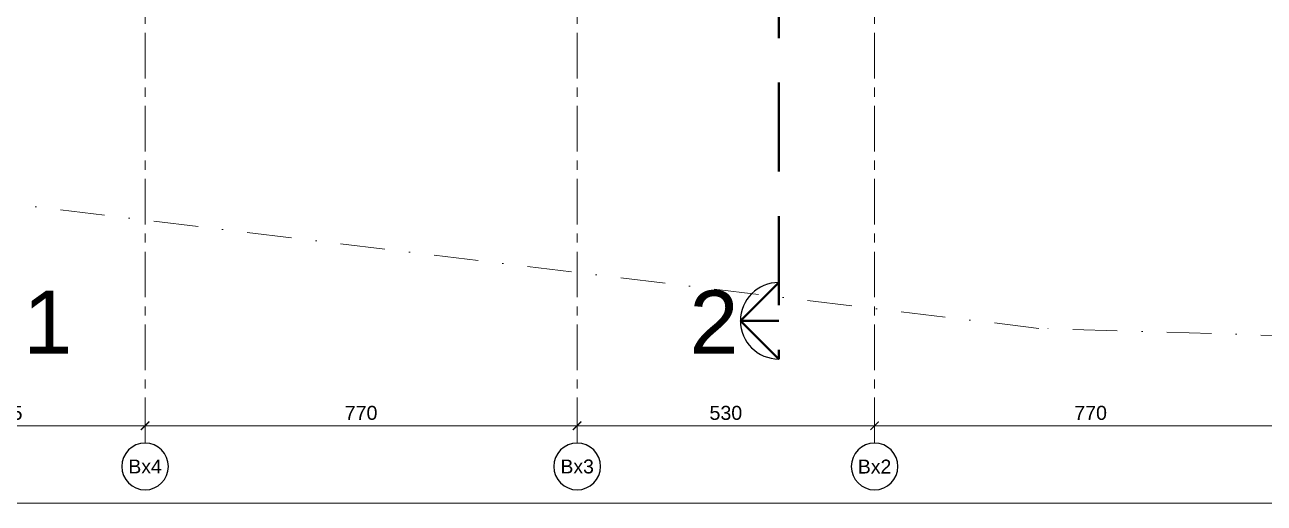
# Model space of a CAD drawing. Header units: centimetres. Extents: x 105417 to 110818, y -55119 to -48326.
# Drawn here: x 107295 to 109504, y -55119 to -54266 of the extents above; entities that cross this region are included whole.
import ezdxf
from ezdxf.enums import TextEntityAlignment as Align

# ---------------------------------------------------------------- set-up
doc = ezdxf.new("R2010")
doc.units = ezdxf.units.CM
doc.header["$LTSCALE"] = 50
doc.header["$MEASUREMENT"] = 0
for name, pattern in [('AXES', [2, 1.25, -0.25, 0.25, -0.25]), ('CACHE', [0.375, 0.25, -0.125]), ('DASHED2', [9.525, 6.35, -3.175]), ('Dot & Dashed', [335.138881, 158.75, -88.194444, 0, -88.194437])]:
    doc.linetypes.add(name, pattern=pattern)
doc.layers.get('0').update_dxf_attribs({"color": 8})
doc.layers.add('AXES', color=10, linetype='AXES')
doc.layers.add('COTE 50ème', color=1, linetype='Continuous')
doc.layers.add('BETON CACHE', color=4, linetype='CACHE', lineweight=5)
doc.layers.add('MACONNERIE COUPE', color=7, linetype='Continuous', lineweight=30)
doc.layers.add('FMULT', color=150, linetype='Continuous', plot=False)
doc.layers.add('HORS GEL', color=7, linetype='CACHE', lineweight=15, true_color=0x00661a)
doc.layers.add('HORS GEL COTE', color=7, linetype='Continuous', lineweight=13, true_color=0x00661a)
doc.styles.add('3.ABEA 1-50', font='arial.ttf', dxfattribs={"height": 12.5})
doc.styles.add('FN_TEXT_1.50', font='arial.ttf', dxfattribs={"height": 10})
doc.styles.add('RS_TEXT_1.50', font='arial.ttf', dxfattribs={"height": 12.5})
doc.styles.add('RS_TXT_100', font='arial.ttf', dxfattribs={"height": 25})
doc.dimstyles.new('RS_100CM_LINEAIRE', dxfattribs={"dimscale": 10, "dimtxt": 25, "dimasz": 1.5, "dimexe": 1, "dimexo": 2.5, "dimgap": 1, "dimtad": 1, "dimdec": 1, "dimrnd": 0.5, "dimdsep": 46, "dimtxsty": 'RS_TXT_100', "dimblk1": 'ARCHTICK', "dimblk2": 'ARCHTICK', "dimsah": 1, "dimcen": 2.5, "dimdle": 1, "dimclrt": 4, "dimadec": 0, "dimazin": 2, "dimtfac": 1, "dimtdec": 1, "dimtix": 1, "dimtmove": 2, "dimatfit": 3, "dimfxl": 1, "dimtolj": 1, "dimtzin": 0, "dimarcsym": 0})

# ---------------------------------------------------------------- blocks, each defined once
blk = doc.blocks.new('AXES_FN')
at = {"color": 0, "linetype": 'Continuous'}
blk.add_circle((0, 15), 22.2, dxfattribs=at)
at = {"color": 0, "style": 'FN_TEXT_1.50'}
blk.add_attdef('AXES', text='', height=12.5, dxfattribs=at).set_placement((-48.9, 20.6), align=Align.MIDDLE_CENTER)
blk = doc.blocks.new('_ArchTick')
at = {"color": 0, "linetype": 'ByBlock', "const_width": 0.15}
blk.add_lwpolyline([(-0.5, -0.5), (0.5, 0.5)], dxfattribs=at)
blk = doc.blocks.new('*D274')
at = {"layer": 'AXES', "color": 0, "linetype": 'Continuous', "lineweight": -2, "ltscale": 0.5, "transparency": 16777216}
for p, q in [((72133.4, -46019.7), (72133.4, -46003.7)), ((72903.4, -46019.7), (72903.4, -46003.7)), ((72123.4, -46013.7), (72913.4, -46013.7))]:
    blk.add_line(p, q, dxfattribs=at)
at = {"layer": 'Defpoints', "color": 0, "linetype": 'Continuous', "ltscale": 0.5, "transparency": 16777216}
for p in [(72903.4, -46013.7), (72133.4, -46044.7), (72903.4, -46044.7)]:
    blk.add_point(p, dxfattribs=at)
at = {"layer": 'AXES', "color": 0, "linetype": 'Continuous', "lineweight": -2, "ltscale": 0.5, "transparency": 16777216, "xscale": 15, "yscale": 15, "zscale": 15, "rotation": 180}
blk.add_blockref('_ArchTick', (72133.4, -46013.7), dxfattribs=at)
at = {"layer": 'AXES', "color": 0, "linetype": 'Continuous', "lineweight": -2, "ltscale": 0.5, "transparency": 16777216, "xscale": 15, "yscale": 15, "zscale": 15}
blk.add_blockref('_ArchTick', (72903.4, -46013.7), dxfattribs=at)
at = {"layer": 'AXES', "color": 4, "linetype": 'Continuous', "lineweight": 5, "ltscale": 0.5, "transparency": 16777216, "insert": (72518.4, -45990.9), "char_height": 25, "attachment_point": 5, "style": 'RS_TXT_100'}
blk.add_mtext('\\A1;770', dxfattribs=at)
blk = doc.blocks.new('*D275')
at = {"layer": 'AXES', "color": 0, "linetype": 'Continuous', "lineweight": -2, "ltscale": 0.5, "transparency": 16777216}
for p, q in [((72903.4, -46019.7), (72903.4, -46003.7)), ((73433.4, -46019.7), (73433.4, -46003.7)), ((72893.4, -46013.7), (73443.4, -46013.7))]:
    blk.add_line(p, q, dxfattribs=at)
at = {"layer": 'Defpoints', "color": 0, "linetype": 'Continuous', "ltscale": 0.5, "transparency": 16777216}
for p in [(73433.4, -46013.7), (72903.4, -46044.7), (73433.4, -46044.7)]:
    blk.add_point(p, dxfattribs=at)
at = {"layer": 'AXES', "color": 0, "linetype": 'Continuous', "lineweight": -2, "ltscale": 0.5, "transparency": 16777216, "xscale": 15, "yscale": 15, "zscale": 15, "rotation": 180}
blk.add_blockref('_ArchTick', (72903.4, -46013.7), dxfattribs=at)
at = {"layer": 'AXES', "color": 0, "linetype": 'Continuous', "lineweight": -2, "ltscale": 0.5, "transparency": 16777216, "xscale": 15, "yscale": 15, "zscale": 15}
blk.add_blockref('_ArchTick', (73433.4, -46013.7), dxfattribs=at)
at = {"layer": 'AXES', "color": 4, "linetype": 'Continuous', "lineweight": 5, "ltscale": 0.5, "transparency": 16777216, "insert": (73168.4, -45990.9), "char_height": 25, "attachment_point": 5, "style": 'RS_TXT_100'}
blk.add_mtext('\\A1;530', dxfattribs=at)
blk = doc.blocks.new('*D276')
at = {"layer": 'AXES', "color": 0, "linetype": 'Continuous', "lineweight": -2, "ltscale": 0.5, "transparency": 16777216}
for p, q in [((73433.4, -46019.7), (73433.4, -46003.7)), ((74203.4, -46019.7), (74203.4, -46003.7)), ((73423.4, -46013.7), (74213.4, -46013.7))]:
    blk.add_line(p, q, dxfattribs=at)
at = {"layer": 'Defpoints', "color": 0, "linetype": 'Continuous', "ltscale": 0.5, "transparency": 16777216}
for p in [(74203.4, -46013.7), (73433.4, -46044.7), (74203.4, -46044.7)]:
    blk.add_point(p, dxfattribs=at)
at = {"layer": 'AXES', "color": 0, "linetype": 'Continuous', "lineweight": -2, "ltscale": 0.5, "transparency": 16777216, "xscale": 15, "yscale": 15, "zscale": 15, "rotation": 180}
blk.add_blockref('_ArchTick', (73433.4, -46013.7), dxfattribs=at)
at = {"layer": 'AXES', "color": 0, "linetype": 'Continuous', "lineweight": -2, "ltscale": 0.5, "transparency": 16777216, "xscale": 15, "yscale": 15, "zscale": 15}
blk.add_blockref('_ArchTick', (74203.4, -46013.7), dxfattribs=at)
at = {"layer": 'AXES', "color": 4, "linetype": 'Continuous', "lineweight": 5, "ltscale": 0.5, "transparency": 16777216, "insert": (73818.4, -45990.9), "char_height": 25, "attachment_point": 5, "style": 'RS_TXT_100'}
blk.add_mtext('\\A1;770', dxfattribs=at)
blk = doc.blocks.new('*D280')
at = {"layer": 'Defpoints', "color": 0, "linetype": 'ByBlock', "transparency": 16777216}
for p in [(71638.4, -46013.7), (71638.4, -46044.7), (72133.4, -46044.7)]:
    blk.add_point(p, dxfattribs=at)
at = {"layer": 'HORS GEL', "color": 0, "linetype": 'ByBlock', "lineweight": -2, "transparency": 16777216}
for p, q in [((71638.4, -46019.7), (71638.4, -46003.7)), ((72133.4, -46019.7), (72133.4, -46003.7)), ((72143.4, -46013.7), (71628.4, -46013.7))]:
    blk.add_line(p, q, dxfattribs=at)
at = {"layer": 'HORS GEL', "color": 0, "linetype": 'ByBlock', "lineweight": -2, "transparency": 16777216, "xscale": 15, "yscale": 15, "zscale": 15, "rotation": 180}
blk.add_blockref('_ArchTick', (71638.4, -46013.7), dxfattribs=at)
at = {"layer": 'HORS GEL', "color": 0, "linetype": 'ByBlock', "lineweight": -2, "transparency": 16777216, "xscale": 15, "yscale": 15, "zscale": 15}
blk.add_blockref('_ArchTick', (72133.4, -46013.7), dxfattribs=at)
at = {"layer": 'HORS GEL', "color": 4, "linetype": 'ByBlock', "transparency": 16777216, "insert": (71885.9, -45990.9), "char_height": 25, "attachment_point": 5, "style": 'RS_TXT_100'}
blk.add_mtext('\\A1;495', dxfattribs=at)
blk = doc.blocks.new('A$Ceb270309')
at = {"layer": 'AXES', "lineweight": 5, "ltscale": 1.3}
for p, q in [((-30, -4150), (-30, -1058.41)), ((740, -4150), (740, -1058.41)), ((1270, -4150), (1270, -1058.41))]:
    blk.add_line(p, q, dxfattribs=at)
at = {"layer": 'AXES', "linetype": 'ByBlock'}
ref = blk.add_blockref('AXES_FN', (-30, -4163.46), dxfattribs=dict(at, xscale=-1.875, yscale=1.875, zscale=1.875, rotation=180))
ref.add_attrib('AXES', 'Bx4', dxfattribs={"layer": '0', "color": 0, "height": 24.75, "style": 'RS_TEXT_1.50'}).set_placement((-30, -4191.58), align=Align.MIDDLE)
ref = blk.add_blockref('AXES_FN', (740, -4163.46), dxfattribs=dict(at, xscale=-1.875, yscale=1.875, zscale=1.875, rotation=180))
ref.add_attrib('AXES', 'Bx3', dxfattribs={"layer": '0', "color": 0, "height": 24.75, "style": 'RS_TEXT_1.50'}).set_placement((740, -4191.58), align=Align.MIDDLE)
ref = blk.add_blockref('AXES_FN', (1270, -4163.46), dxfattribs=dict(at, xscale=-1.875, yscale=1.875, zscale=1.875, rotation=180))
ref.add_attrib('AXES', 'Bx2', dxfattribs={"layer": '0', "color": 0, "height": 24.75, "style": 'RS_TEXT_1.50'}).set_placement((1270, -4191.58), align=Align.MIDDLE)
at = {"layer": 'AXES', "linetype": 'Continuous', "lineweight": 5, "ltscale": 0.5}
for base, p1, p2, picture, middle in [((740, -4118.93), (-30, -4150), (740, -4150), '*D274', (355, -4096.17)), ((1270, -4118.93), (740, -4150), (1270, -4150), '*D275', (1005, -4096.16)), ((2040, -4118.93), (1270, -4150), (2040, -4150), '*D276', (1655, -4096.17))]:
    dim = blk.add_linear_dim(base=base, p1=p1, p2=p2, dimstyle='RS_100CM_LINEAIRE', dxfattribs=at)
    dim.commit()
    dim.dimension.update_dxf_attribs({"geometry": picture, "text_midpoint": middle, "insert": (-72163.45, 41894.73)})
at = {"layer": 'HORS GEL', "linetype": 'ByBlock'}
dim = blk.add_linear_dim(base=(-525, -4118.93), p1=(-30, -4150), p2=(-525, -4150), dimstyle='RS_100CM_LINEAIRE', dxfattribs=at)
dim.commit()
dim.dimension.update_dxf_attribs({"geometry": '*D280', "text_midpoint": (-277.5, -4096.17), "insert": (-72163.45, 41894.73)})

msp = doc.modelspace()

# ---------------------------------------------------------------- linework, layer by layer
at = {"layer": 'BETON CACHE', "color": 232, "linetype": 'Dot & Dashed', "ltscale": 0.01}
msp.add_lwpolyline([(110414.98, -54847.46), (109101.74, -54807.71), (105754.49, -54401.92), (106155.59, -49521.26), (109804.87, -49407.74), (110394.27, -49414.31)], close=True, dxfattribs=at)
at = {"layer": 'COTE 50ème', "ltscale": 0.5}
msp.add_arc((108638.52, -54794.22), 68.19, 90, 270, dxfattribs=at)
at = {"layer": 'FMULT', "lineweight": 5, "ltscale": 0.5}
msp.add_lwpolyline([(105416.93, -55119.47), (110712.69, -55119.47), (110712.69, -48775.25), (105416.93, -48775.25)], close=True, dxfattribs=at)
at = {"layer": 'HORS GEL COTE', "linetype": 'DASHED2', "lineweight": 40, "ltscale": 0.5}
msp.add_line((108638.52, -49130.71), (108638.52, -54862.41), dxfattribs=at)
at = {"layer": 'HORS GEL COTE', "lineweight": 40, "ltscale": 0.5}
for q in [(108638.52, -54726.03), (108638.52, -54794.22), (108638.52, -54862.41)]:
    msp.add_line((108570.33, -54794.22), q, dxfattribs=at)

# ---------------------------------------------------------------- block references
at = {"layer": 'MACONNERIE COUPE', "lineweight": 5, "ltscale": 0.5}
msp.add_blockref('A$Ceb270309', (107539.35, -50862.36), dxfattribs=at)

# ---------------------------------------------------------------- texts
at = {"layer": 'COTE 50ème', "char_height": 112.5, "width": 212.0771, "style": '3.ABEA 1-50'}
for s, insert, attachment_point in [('1', (107292.45, -54740.37), 1), ('2', (108566.9, -54740.37), 3)]:
    msp.add_mtext(s, dxfattribs=dict(at, insert=insert, attachment_point=attachment_point))

doc.saveas('drawing.dxf')
